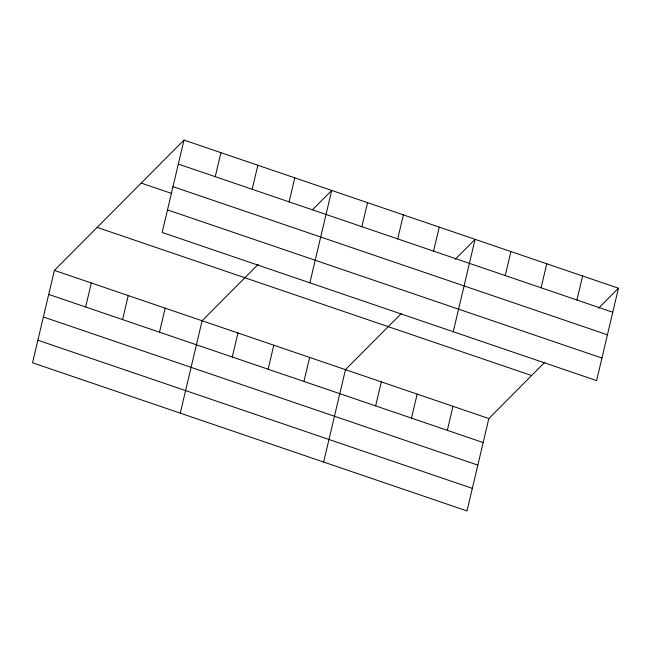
<?xml version="1.0" encoding="UTF-8"?>
<svg xmlns="http://www.w3.org/2000/svg" width="651" height="651" viewBox="0 0 651 651"><rect width="100%" height="100%" fill="white"/><g stroke="black" fill="none" stroke-linecap="round" stroke-linejoin="round"><path stroke-width="0.98" d="M183.997 140.071L162.156 232.456L596.609 380.607L618.45 288.222L183.997 140.071L54.391 270.393L32.55 362.778L467.003 510.929L488.844 418.544L544.903 362.176M85.639 307.003L91.319 282.982M122.567 319.592L128.247 295.578M159.495 332.189L165.175 308.167M215.245 176.673L220.925 152.659M180.262 413.149L202.103 320.764L258.162 264.396M252.173 189.27L257.853 165.256M232.269 357L237.949 332.986M289.109 201.867L294.781 177.845M268.114 369.223L273.786 345.209M309.868 282.827L331.709 190.442L312.464 209.793M303.952 381.445L309.632 357.432M361.875 226.678L367.555 202.664M323.637 462.039L345.469 369.654L401.537 313.286M397.72 238.901L403.392 214.887M375.635 405.89L381.315 381.877M433.558 251.123L439.238 227.109M411.481 418.113L417.161 394.099M453.242 331.717L475.084 239.332L455.122 259.399M447.327 430.335L452.998 406.322M505.249 275.568L510.921 251.555M541.087 287.791L546.767 263.777M576.932 300.013L582.604 276M598.489 308.289L618.45 288.222M178.317 164.085L612.77 312.236M172.987 186.65L607.44 334.801M141.226 183.077L171.53 193.404M167.494 209.891L601.947 358.05M97.162 227.386L531.615 375.537M54.391 270.393L488.844 418.544M48.711 294.407L483.164 442.558M43.381 316.972L477.834 465.123M37.88 340.221L472.333 488.372"/></g></svg>
